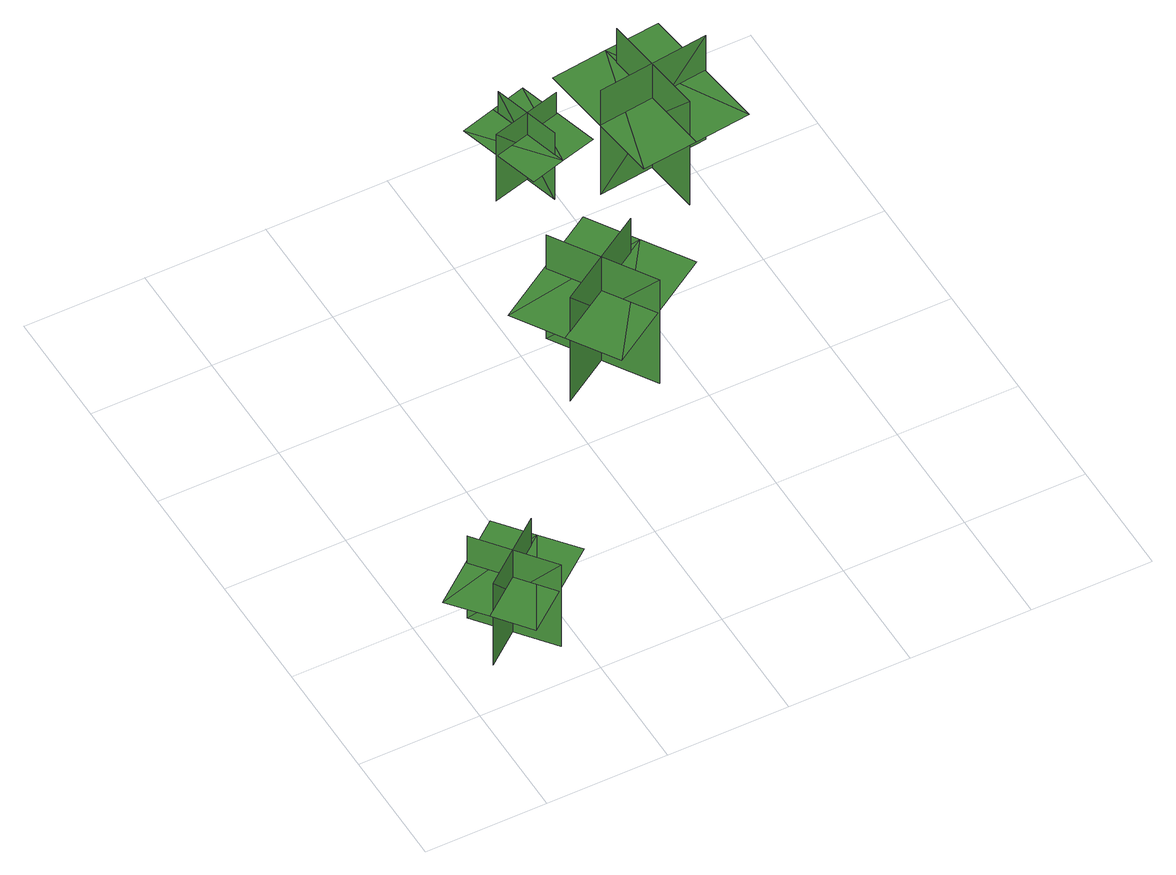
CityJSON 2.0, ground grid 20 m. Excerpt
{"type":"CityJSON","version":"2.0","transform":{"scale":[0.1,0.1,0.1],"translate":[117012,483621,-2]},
"CityObjects":{
"tree1":{"type":"SolitaryVegetationObject","geometry":[{"type":"MultiSurface","lod":"1","boundaries":[[[0,1,2]],[[0,2,3]],[[4,5,6]],[[4,6,7]],[[8,9,10]],[[8,10,11]],[[8,11,12]],[[8,12,13]]]}]},
"tree2":{"type":"SolitaryVegetationObject","geometry":[{"type":"MultiSurface","lod":"1","boundaries":[[[14,15,16]],[[14,16,17]],[[18,19,20]],[[18,20,21]],[[22,23,24]],[[22,24,25]],[[22,25,26]],[[22,26,27]]]}]},
"tree3":{"type":"SolitaryVegetationObject","geometry":[{"type":"MultiSurface","lod":"1","boundaries":[[[28,29,30]],[[28,30,31]],[[32,33,34]],[[32,34,35]],[[36,37,38]],[[36,38,39]],[[36,39,40]],[[36,40,41]]]}]},
"tree4":{"type":"SolitaryVegetationObject","geometry":[{"type":"MultiSurface","lod":"1","boundaries":[[[42,43,44]],[[42,44,45]],[[46,47,48]],[[46,48,49]],[[50,51,52]],[[50,52,53]],[[50,53,54]],[[50,54,55]]]}]}
},
"vertices":[
[75,173,16],[75,173,187],[166,57,187],[166,57,16],[173,159,16],[173,159,187],[62,72,187],[62,72,16],[190,173,131],[145,230,131],[6,121,131],[52,64,131],[97,6,131],[236,115,131],
[449,613,7],[449,613,224],[549,455,224],[549,455,7],[572,583,7],[572,583,224],[419,487,224],[419,487,7],[595,598,154],[545,677,154],[355,557,154],[405,478,154],[455,399,154],[645,519,154],
[634,919,9],[634,919,148],[518,887,148],[518,887,9],[593,849,9],[593,849,148],[562,961,148],[562,961,9],[598,832,103],[656,848,103],[617,987,103],[559,971,103],[501,954,103],[540,815,103],
[655,823,12],[655,823,229],[841,846,229],[841,846,12],[735,921,12],[735,921,229],[757,742,229],[757,742,12],[732,949,158],[639,938,158],[666,715,158],[759,726,158],[852,737,158],[825,960,158]
]}
